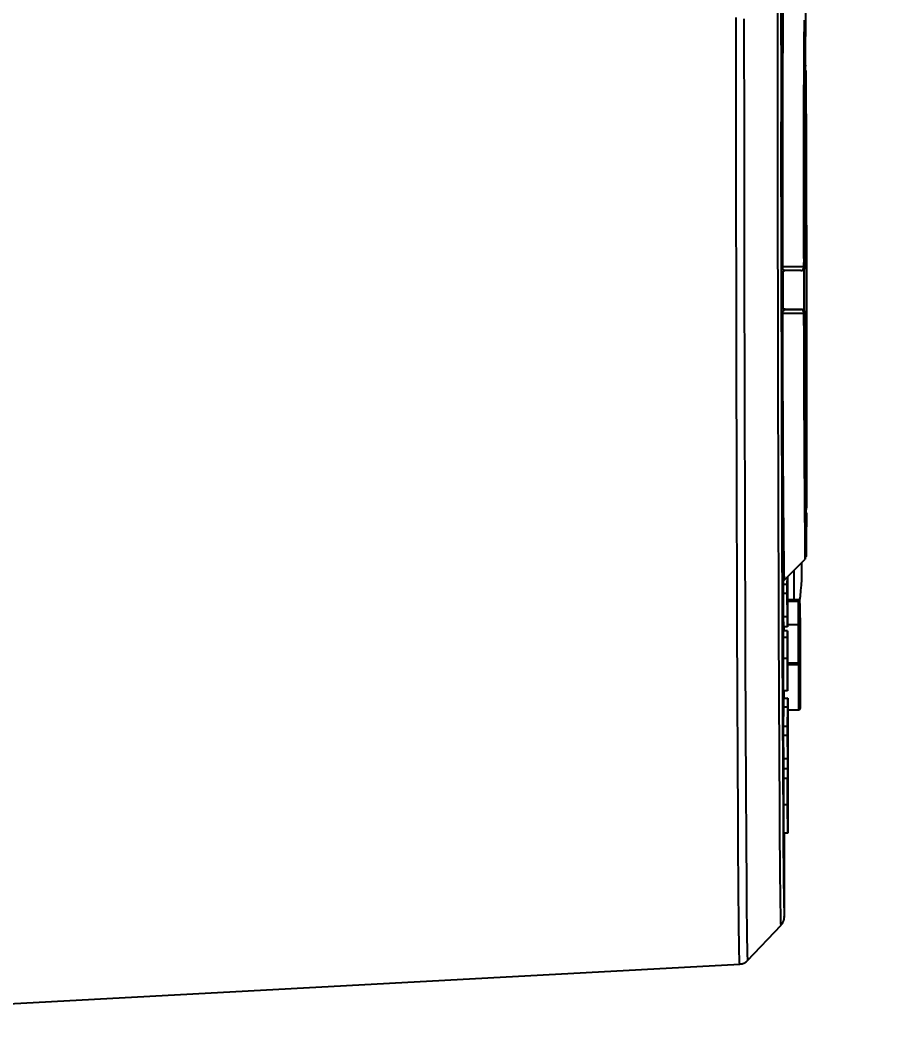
# Model space of a CAD drawing. Header units: millimetres. Extents: x 2320 to 4000, y 933 to 2121.
# Drawn here: x 3086.1 to 3197.6, y 1138 to 1267.5 of the extents above; entities that cross this region are included whole.
import ezdxf

# ---------------------------------------------------------------- set-up
doc = ezdxf.new("R2010")
doc.units = ezdxf.units.MM
doc.layers.add('AM_5', color=3, linetype='Continuous', lineweight=25)
doc.layers.add('标注', color=3, linetype='Continuous', lineweight=13)
doc.styles.add('SLDTEXTSTYLE1', font='txt.shx', dxfattribs={"width": 0.7, "bigfont": 'gbcbig.shx'})
doc.dimstyles.new('SLDDIMSTYLE12$0', dxfattribs={"dimtxt": 12, "dimasz": 10, "dimexe": 0, "dimexo": 0.0625, "dimgap": 0.875, "dimtad": 1, "dimdec": 1, "dimlfac": 1.8, "dimrnd": 1e-09, "dimzin": 12, "dimdsep": 46, "dimtxsty": 'SLDTEXTSTYLE1', "dimcen": 0.09, "dimdle": 8.16, "dimclrd": 3, "dimclre": 3, "dimadec": 0, "dimazin": 3, "dimtfac": 1, "dimtdec": 1, "dimtofl": 0, "dimtmove": 0, "dimatfit": 3, "dimfxl": 0, "dimfrac": 2, "dimtolj": 1, "dimlwd": 5, "dimlwe": 5, "dimarcsym": 0})

# ---------------------------------------------------------------- blocks, each defined once
blk = doc.blocks.new('*D63')
at = {"layer": 'Defpoints', "color": 0, "transparency": 16777216}
for p in [(3187.06, 1404.3), (3014.93, 1346.51), (3187.06, 1265.34)]:
    blk.add_point(p, dxfattribs=at)
at = {"layer": '标注', "color": 3, "lineweight": 5, "transparency": 16777216}
blk.add_line((3014.93, 1346.58), (3014.93, 1404.3), dxfattribs=at)
at = {"layer": '标注', "color": 3, "linetype": 'Continuous', "lineweight": 5, "transparency": 16777216}
for p, q in [((3024.93, 1404.3), (3177.06, 1404.3)), ((3187.06, 1265.4), (3187.06, 1404.3))]:
    blk.add_line(p, q, dxfattribs=at)
at = {"layer": '标注', "color": 3, "transparency": 16777216}
for points in [[(3024.93, 1405.97), (3024.93, 1402.64), (3014.93, 1404.3)], [(3177.06, 1405.97), (3177.06, 1402.64), (3187.06, 1404.3)]]:
    blk.add_solid(points, dxfattribs=at)
at = {"layer": '标注', "color": 0, "transparency": 16777216, "insert": (3097.22, 1410.18), "char_height": 10, "attachment_point": 5, "style": 'SLDTEXTSTYLE1'}
blk.add_mtext('\\A1;175', dxfattribs=at)
blk = doc.blocks.new('*D74')
at = {"layer": 'AM_5', "color": 3, "lineweight": 5, "transparency": 16777216}
blk.add_line((3187, 1264.72), (3187, 1404.18), dxfattribs=at)
at = {"layer": 'AM_5', "color": 3, "linetype": 'Continuous', "lineweight": 5, "transparency": 16777216}
for p, q in [((3197, 1404.18), (3357.99, 1404.18)), ((3367.99, 1267.23), (3367.99, 1404.18))]:
    blk.add_line(p, q, dxfattribs=at)
at = {"layer": 'AM_5', "color": 3, "transparency": 16777216}
for points in [[(3197, 1405.85), (3197, 1402.51), (3187, 1404.18)], [(3357.99, 1405.85), (3357.99, 1402.51), (3367.99, 1404.18)]]:
    blk.add_solid(points, dxfattribs=at)
at = {"layer": 'Defpoints', "color": 0, "transparency": 16777216}
for p in [(3367.99, 1404.18), (3367.99, 1267.17), (3187, 1264.66)]:
    blk.add_point(p, dxfattribs=at)
at = {"layer": 'AM_5', "color": 0, "transparency": 16777216, "insert": (3270.05, 1411.05), "char_height": 12, "attachment_point": 5, "style": 'SLDTEXTSTYLE1'}
blk.add_mtext('\\A1;195', dxfattribs=at)

msp = doc.modelspace()

# ---------------------------------------------------------------- linework, layer by layer
at = {"color": 7, "linetype": 'Continuous', "lineweight": 25}
for p, q in [((3187.011, 1261.737), (3187.011, 1263.978)), ((3187.011, 1261.737), (3186.994, 1261.611)), ((3187.033, 1260.985), (3187.032, 1258.744)), ((3186.759, 1235.862), (3186.758, 1236.366)), ((3186.907, 1235.832), (3186.915, 1235.835)), ((3183.921, 1234.832), (3183.902, 1234.824)), ((3184.126, 1235.242), (3184.278, 1235.354)), ((3186.595, 1235.368), (3186.604, 1235.371)), ((3183.909, 1230.824), (3183.928, 1230.832)), ((3184.428, 1230.332), (3184.41, 1230.325)), ((3186.425, 1230.334), (3184.428, 1230.332)), ((3186.416, 1230.331), (3186.425, 1230.334)), ((3186.773, 1228.263), (3186.769, 1229.8)), ((3186.925, 1229.835), (3186.917, 1229.832)), ((3187.121, 1207.054), (3187.129, 1204.816)), ((3187.093, 1204.173), (3187.11, 1204.047)), ((3187.118, 1201.809), (3187.11, 1204.047)), ((3184.23, 1195.517), (3186.933, 1198.229)), ((3186.933, 1198.229), (3186.93, 1198.233)), ((3184.147, 1194.971), (3184.168, 1197.443)), ((3184.647, 1194.972), (3184.656, 1195.944)), ((3184.67, 1195.902), (3184.667, 1195.647)), ((3184.667, 1195.647), (3184.673, 1192.28)), ((3184.677, 1195.966), (3184.678, 1195.255)), ((3184.084, 1195.163), (3184.083, 1195.164)), ((3184.647, 1194.972), (3184.147, 1194.971)), ((3184.149, 1193.827), (3184.147, 1194.971)), ((3184.649, 1193.827), (3184.647, 1194.972)), ((3184.665, 1195.477), (3184.653, 1194.112)), ((3184.67, 1192.487), (3184.665, 1195.477)), ((3184.677, 1195.255), (3184.668, 1195.255)), ((3184.678, 1195.255), (3184.677, 1195.255)), ((3184.18, 1190.818), (3184.149, 1193.827)), ((3184.649, 1193.827), (3184.149, 1193.827)), ((3184.68, 1190.819), (3184.649, 1193.827)), ((3184.653, 1194.112), (3184.67, 1192.487)), ((3186.082, 1193.026), (3184.672, 1193.023)), ((3184.672, 1193.02), (3186.081, 1193.022)), ((3186.081, 1192.769), (3184.672, 1192.767)), ((3184.683, 1192.623), (3184.672, 1192.623)), ((3184.681, 1192.622), (3184.672, 1192.622)), ((3184.673, 1192.28), (3184.676, 1192.038)), ((3184.681, 1192.622), (3184.683, 1192.623)), ((3184.683, 1192.623), (3184.688, 1189.533)), ((3186.081, 1193.022), (3186.082, 1193.026)), ((3184.68, 1190.819), (3184.18, 1190.818)), ((3186.292, 1190.648), (3186.285, 1185.132)), ((3186.292, 1190.648), (3186.293, 1190.648)), ((3186.293, 1190.648), (3186.294, 1190.365)), ((3184.687, 1189.533), (3184.187, 1189.532)), ((3184.238, 1189.002), (3184.237, 1189.532)), ((3184.688, 1189.533), (3184.687, 1189.533)), ((3184.688, 1189.842), (3186.084, 1189.844)), ((3186.077, 1184.912), (3186.084, 1189.844)), ((3186.284, 1189.703), (3186.277, 1184.771)), ((3186.295, 1190.223), (3186.291, 1187.678)), ((3186.292, 1190.365), (3186.294, 1190.365)), ((3186.292, 1190.223), (3186.295, 1190.223)), ((3184.16, 1188.148), (3184.166, 1188.151)), ((3184.66, 1188.149), (3184.16, 1188.148)), ((3184.666, 1188.152), (3184.166, 1188.151)), ((3184.175, 1189.002), (3184.176, 1189.002)), ((3184.176, 1188.151), (3184.175, 1189.002)), ((3184.675, 1189.002), (3184.175, 1189.002)), ((3184.676, 1189.003), (3184.176, 1189.002)), ((3184.66, 1188.149), (3184.666, 1188.152)), ((3184.666, 1188.152), (3184.667, 1187.466)), ((3184.675, 1189.002), (3184.676, 1189.003)), ((3184.68, 1186.04), (3184.675, 1189.002)), ((3184.682, 1188.295), (3184.69, 1188.299)), ((3184.69, 1188.299), (3184.692, 1187.718)), ((3184.686, 1186.924), (3184.685, 1186.923)), ((3184.692, 1187.718), (3184.691, 1187.173)), ((3186.29, 1187.254), (3186.287, 1184.708)), ((3186.288, 1187.678), (3186.291, 1187.678)), ((3186.288, 1187.254), (3186.29, 1187.254)), ((3186.29, 1187.254), (3186.304, 1184.496)), ((3186.291, 1187.678), (3186.304, 1184.92)), ((3186.31, 1187.042), (3186.302, 1181.526)), ((3186.308, 1187.466), (3186.304, 1184.92)), ((3186.307, 1187.042), (3186.31, 1187.042)), ((3186.308, 1187.466), (3186.31, 1187.183)), ((3186.308, 1187.466), (3186.308, 1187.466)), ((3186.308, 1187.183), (3186.31, 1187.183)), ((3184.664, 1185.473), (3184.164, 1185.472)), ((3184.681, 1186.04), (3184.68, 1186.04)), ((3184.697, 1184.909), (3186.077, 1184.912)), ((3186.077, 1184.658), (3184.697, 1184.656)), ((3186.285, 1184.991), (3186.286, 1184.708)), ((3186.286, 1184.708), (3186.287, 1184.708)), ((3186.304, 1184.496), (3186.3, 1181.95)), ((3186.302, 1184.92), (3186.304, 1184.92)), ((3186.305, 1179.043), (3186.312, 1183.976)), ((3186.3, 1181.809), (3186.302, 1181.526)), ((3186.302, 1181.526), (3186.302, 1181.526)), ((3184.687, 1181.295), (3184.187, 1181.294)), ((3184.203, 1180.34), (3184.204, 1180.34)), ((3184.703, 1180.34), (3184.203, 1180.34)), ((3184.704, 1180.341), (3184.204, 1180.34)), ((3184.253, 1180.34), (3184.252, 1181.294)), ((3184.703, 1180.34), (3184.704, 1180.341)), ((3184.704, 1180.341), (3184.71, 1177.007)), ((3184.179, 1176.724), (3184.2, 1179.195)), ((3184.7, 1179.196), (3184.2, 1179.195)), ((3184.679, 1176.724), (3184.7, 1179.196)), ((3184.706, 1178.875), (3186.105, 1178.877)), ((3184.707, 1178.84), (3186.106, 1178.843)), ((3184.701, 1177.654), (3184.699, 1177.4)), ((3184.181, 1175.579), (3184.179, 1176.724)), ((3184.679, 1176.724), (3184.179, 1176.724)), ((3184.681, 1175.58), (3184.679, 1176.724)), ((3184.697, 1177.23), (3184.685, 1175.865)), ((3184.702, 1174.239), (3184.697, 1177.23)), ((3184.699, 1177.4), (3184.704, 1174.032)), ((3184.708, 1177.007), (3184.699, 1177.007)), ((3184.71, 1177.007), (3184.708, 1177.007)), ((3184.681, 1175.58), (3184.181, 1175.579)), ((3184.211, 1172.571), (3184.181, 1175.579)), ((3184.711, 1172.572), (3184.681, 1175.58)), ((3184.685, 1175.865), (3184.702, 1174.239)), ((3184.714, 1174.375), (3184.704, 1174.375)), ((3184.713, 1174.374), (3184.704, 1174.374)), ((3184.704, 1174.032), (3184.707, 1173.791)), ((3184.713, 1174.374), (3184.714, 1174.375)), ((3184.714, 1174.375), (3184.723, 1169.292)), ((3184.711, 1172.572), (3184.211, 1172.571)), ((3184.718, 1171.295), (3184.218, 1171.294)), ((3184.699, 1170.042), (3184.199, 1170.041)), ((3184.714, 1169.245), (3184.716, 1169.877)), ((3184.723, 1169.292), (3184.719, 1168.317)), ((3184.711, 1167.835), (3184.711, 1167.835)), ((3184.719, 1168.317), (3184.717, 1167.704)), ((3184.696, 1166.63), (3184.196, 1166.629)), ((3184.203, 1163.017), (3184.196, 1166.629)), ((3184.703, 1163.017), (3184.696, 1166.63)), ((3184.714, 1165.243), (3184.713, 1166.059)), ((3184.715, 1166.035), (3184.717, 1165.243)), ((3184.727, 1166.095), (3184.728, 1166.096)), ((3184.728, 1166.096), (3184.734, 1163.03)), ((3184.701, 1165.237), (3184.714, 1165.243)), ((3184.717, 1165.243), (3184.724, 1165.247)), ((3184.724, 1165.247), (3184.717, 1165.247)), ((3184.726, 1163.875), (3184.707, 1163.867)), ((3184.703, 1163.017), (3184.203, 1163.017)), ((3184.3, 1152.954), (3184.283, 1163.017)), ((3184.704, 1163.018), (3184.703, 1163.017)), ((3184.734, 1163.03), (3184.732, 1163.03)), ((3179.543, 1146.637), (3183.858, 1151.201)), ((3027.293, 1137.982), (3178.533, 1146.169))]:
    msp.add_line(p, q, dxfattribs=at)
at = {"color": 7, "linetype": 'Continuous', "lineweight": 25, "flags": 128}
for points in [[(3183.84, 1271.574), (3183.841, 1266.761), (3183.843, 1261.797), (3183.846, 1256.704), (3183.85, 1251.505), (3183.856, 1246.224), (3183.863, 1240.883), (3183.871, 1235.506), (3183.88, 1230.118), (3183.891, 1224.742), (3183.902, 1219.403), (3183.915, 1214.124), (3183.928, 1208.928), (3183.942, 1203.84), (3183.958, 1198.882), (3183.973, 1194.075), (3183.99, 1189.441), (3184.007, 1185.002), (3184.025, 1180.776), (3184.043, 1176.783), (3184.062, 1173.039), (3184.081, 1169.563), (3184.1, 1166.37), (3184.119, 1163.473), (3184.139, 1160.887), (3184.158, 1158.621), (3184.177, 1156.687), (3184.196, 1155.092), (3184.215, 1153.845), (3184.233, 1152.95), (3184.251, 1152.412), (3184.265, 1152.237)], [(3183.896, 1235.879), (3183.891, 1239.491), (3183.887, 1243.04), (3183.885, 1246.495), (3183.884, 1249.823), (3183.884, 1252.992), (3183.886, 1255.974), (3183.888, 1258.741), (3183.892, 1261.266), (3183.897, 1263.527), (3183.904, 1265.501), (3183.911, 1267.172), (3183.919, 1268.522), (3183.928, 1269.54), (3183.939, 1270.216), (3183.949, 1270.544), (3183.961, 1270.521), (3183.973, 1270.146), (3183.985, 1269.424), (3183.998, 1268.361), (3184.011, 1266.967)], [(3183.858, 1151.201), (3183.858, 1151.201), (3183.841, 1151.361), (3183.824, 1151.872), (3183.805, 1152.73), (3183.787, 1153.932), (3183.768, 1155.473), (3183.749, 1157.346), (3183.73, 1159.543), (3183.711, 1162.055), (3183.692, 1164.872), (3183.673, 1167.98), (3183.654, 1171.366), (3183.635, 1175.017), (3183.617, 1178.916), (3183.599, 1183.047), (3183.582, 1187.392), (3183.565, 1191.932), (3183.549, 1196.648), (3183.534, 1201.519), (3183.519, 1206.525), (3183.506, 1211.645), (3183.493, 1216.855), (3183.481, 1222.135), (3183.47, 1227.461), (3183.46, 1232.81), (3183.452, 1238.159), (3183.444, 1243.486), (3183.438, 1248.768), (3183.433, 1253.982), (3183.429, 1259.105), (3183.426, 1264.116), (3183.425, 1268.993)], [(3178.533, 1146.169), (3178.533, 1146.169), (3178.515, 1146.35), (3178.497, 1146.886), (3178.478, 1147.774), (3178.459, 1149.011), (3178.439, 1150.592), (3178.42, 1152.511), (3178.4, 1154.759), (3178.38, 1157.328), (3178.36, 1160.206), (3178.34, 1163.383), (3178.321, 1166.845), (3178.301, 1170.577), (3178.282, 1174.565), (3178.264, 1178.792), (3178.246, 1183.241), (3178.228, 1187.893), (3178.211, 1192.731), (3178.195, 1197.732), (3178.18, 1202.878), (3178.165, 1208.148), (3178.151, 1213.518), (3178.139, 1218.968), (3178.127, 1224.476), (3178.116, 1230.017), (3178.107, 1235.571), (3178.098, 1241.114), (3178.091, 1246.623), (3178.085, 1252.076), (3178.08, 1257.45), (3178.076, 1262.723), (3178.074, 1267.875)], [(3179.085, 1267.689), (3179.088, 1262.565), (3179.091, 1257.32), (3179.096, 1251.974), (3179.102, 1246.551), (3179.109, 1241.071), (3179.118, 1235.558), (3179.127, 1230.035), (3179.138, 1224.522), (3179.149, 1219.045), (3179.162, 1213.624), (3179.176, 1208.282), (3179.19, 1203.041), (3179.205, 1197.923), (3179.222, 1192.948), (3179.238, 1188.137), (3179.256, 1183.509), (3179.274, 1179.084), (3179.292, 1174.88), (3179.311, 1170.913), (3179.33, 1167.201), (3179.35, 1163.758), (3179.37, 1160.598), (3179.389, 1157.735), (3179.409, 1155.18), (3179.429, 1152.944), (3179.449, 1151.036), (3179.468, 1149.463), (3179.487, 1148.232), (3179.506, 1147.349), (3179.524, 1146.816), (3179.541, 1146.637), (3179.543, 1146.637)], [(3187.011, 1263.978), (3186.998, 1265.339), (3186.985, 1266.331), (3186.973, 1266.942), (3186.961, 1267.167), (3186.95, 1267.002), (3186.939, 1266.45), (3186.93, 1265.516), (3186.921, 1264.212), (3186.914, 1262.552), (3186.908, 1260.555), (3186.903, 1258.243), (3186.899, 1255.643), (3186.897, 1252.785), (3186.896, 1249.7), (3186.897, 1246.425), (3186.899, 1242.995), (3186.902, 1239.451), (3186.907, 1235.832)], [(3187.129, 1204.816), (3187.134, 1207.073), (3187.138, 1209.624), (3187.141, 1212.438), (3187.142, 1215.485), (3187.142, 1218.729), (3187.14, 1222.134), (3187.137, 1225.661), (3187.132, 1229.27), (3187.127, 1232.919), (3187.12, 1236.568), (3187.112, 1240.176), (3187.103, 1243.7), (3187.093, 1247.102), (3187.082, 1250.341), (3187.07, 1253.383), (3187.058, 1256.191), (3187.045, 1258.735), (3187.033, 1260.985)], [(3187.032, 1258.744), (3187.044, 1256.66), (3187.056, 1254.311), (3187.067, 1251.722), (3187.078, 1248.921), (3187.087, 1245.942), (3187.097, 1242.816), (3187.105, 1239.578), (3187.112, 1236.266), (3187.119, 1232.916), (3187.124, 1229.565), (3187.128, 1226.252), (3187.131, 1223.012), (3187.132, 1219.883), (3187.133, 1216.899), (3187.132, 1214.094), (3187.129, 1211.5), (3187.126, 1209.144), (3187.121, 1207.054)], [(3184.043, 1235.851), (3185.564, 1235.857), (3186.759, 1235.862)], [(3183.928, 1230.826), (3183.928, 1230.976), (3183.927, 1231.594), (3183.926, 1232.213), (3183.925, 1232.832), (3183.924, 1233.451), (3183.923, 1234.07), (3183.922, 1234.688), (3183.921, 1235.305)], [(3184.117, 1230.44), (3184.116, 1231.207), (3184.11, 1234.61), (3184.109, 1235.226)], [(3186.407, 1235.331), (3185.284, 1235.327), (3184.401, 1235.325)], [(3186.833, 1230.013), (3186.829, 1232.915), (3186.824, 1235.553)], [(3186.769, 1229.8), (3185.249, 1229.797), (3184.054, 1229.794)], [(3184.41, 1230.325), (3185.533, 1230.328), (3186.416, 1230.331)], [(3186.917, 1229.832), (3186.925, 1226.214), (3186.934, 1222.672), (3186.944, 1219.245), (3186.954, 1215.974), (3186.966, 1212.895), (3186.978, 1210.042), (3186.99, 1207.449), (3187.003, 1205.144), (3187.016, 1203.155), (3187.029, 1201.503), (3187.042, 1200.207), (3187.055, 1199.283), (3187.067, 1198.74), (3187.079, 1198.585), (3187.09, 1198.819), (3187.1, 1199.44), (3187.11, 1200.44), (3187.118, 1201.809)], [(3187.11, 1204.047), (3187.103, 1202.811), (3187.094, 1201.912), (3187.093, 1201.862)], [(3186.293, 1190.648), (3186.293, 1190.66), (3186.293, 1190.669), (3186.293, 1190.675), (3186.293, 1190.677), (3186.293, 1190.675), (3186.293, 1190.669), (3186.293, 1190.66), (3186.292, 1190.648)], [(3186.308, 1187.466), (3186.308, 1187.478), (3186.308, 1187.487), (3186.308, 1187.493), (3186.308, 1187.495), (3186.308, 1187.493), (3186.308, 1187.487), (3186.308, 1187.478), (3186.308, 1187.466)], [(3186.277, 1184.771), (3186.274, 1184.749), (3186.262, 1184.728), (3186.244, 1184.708), (3186.219, 1184.691), (3186.188, 1184.677), (3186.154, 1184.667), (3186.116, 1184.661), (3186.077, 1184.658)], [(3186.286, 1184.708), (3186.286, 1184.696), (3186.286, 1184.686), (3186.286, 1184.681), (3186.287, 1184.679), (3186.287, 1184.681), (3186.287, 1184.686), (3186.287, 1184.696), (3186.287, 1184.708)], [(3186.315, 1184.748), (3186.317, 1184.757), (3186.321, 1184.796)], [(3186.315, 1184.75), (3186.317, 1184.759), (3186.321, 1184.796)], [(3186.318, 1184.912), (3186.318, 1184.913), (3186.319, 1184.882), (3186.321, 1184.796)], [(3186.302, 1181.526), (3186.302, 1181.514), (3186.302, 1181.504), (3186.302, 1181.499), (3186.302, 1181.497), (3186.302, 1181.499), (3186.302, 1181.504), (3186.302, 1181.514), (3186.302, 1181.526)], [(3184.265, 1152.237), (3184.268, 1152.234), (3184.284, 1152.414), (3184.3, 1152.954)]]:
    msp.add_lwpolyline(points, dxfattribs=at)
at = {"color": 7, "linetype": 'Continuous', "lineweight": 25}
for centre, radius, start, end in [((5953.113, 1248.335), 2769.098, 179.547097, 180.258305), ((5422.818, 1248.101), 2236.091, 179.502437, 180.300687), ((5402.52, 1246.391), 2215.63, 179.529309, 180.272985), ((3182.692, 1264.126), 4.298, 357.5452, 6.23459), ((2935.723, 1259.985), 251.294, 0.39955, 0.90225), ((3186.83, 1260.958), 0.204, 7.61896, 62.28189), ((3186.533, 1260.984), 0.5, 0.35633, 38.11251), ((3184.025, 1236.156), 0.305, 245.02419, 273.52047), ((3186.311, 1235.776), 0.456, 282.18371, 10.8145), ((3186.407, 1235.831), 0.5, 270.09857, 0.09888), ((3186.777, 1235.576), 0.287, 63.19188, 93.66199), ((3184.402, 1234.825), 0.5, 90.09857, 180.09888), ((3184.409, 1230.825), 0.5, 180.09864, 270.09834), ((5778.953, 1225.721), 2595.05, 179.910713, 180.674669), ((3184.036, 1229.497), 0.297, 86.61725, 115.90438), ((5554.303, 1224.85), 2370.254, 179.880493, 180.709083), ((3186.32, 1229.884), 0.457, 349.43053, 77.87658), ((3186.417, 1229.831), 0.5, 0.09864, 90.09834), ((3186.787, 1230.08), 0.28, 266.48606, 297.72202), ((5396.377, 1226.912), 2209.454, 179.924204, 180.667867), ((5720.945, 1226.569), 2534.173, 179.961707, 180.640675), ((3186.926, 1204.842), 0.205, 297.93947, 352.6439), ((3186.629, 1204.815), 0.5, 321.98455, 359.84206), ((3119.803, 1200.629), 67.172, 357.95233, 0.58995), ((3182.439, 1201.643), 4.659, 354.03002, 2.69916), ((3098.378, 1198.032), 85.754, 358.08312, 0.52304), ((3162.034, 1196.652), 24.5, 349.14935, 2.69032), ((5135.68, 1199.948), 1950.196, 180.09313, 180.203408), ((5154.796, 1199.998), 1969.308, 180.093574, 180.202875), ((3208.939, 1192.882), 22.858, 179.64804, 180.28338), ((3186.082, 1192.822), 0.2, 0.11705, 90.10991), ((3186.127, 1192.998), 0.234, 258.66718, 311.42285), ((2395.298, 1190.601), 790.786, 359.94516, 0.157059), ((2342.78, 1190.511), 843.505, 359.94516, 0.157059), ((2584.754, 1185.884), 601.568, 359.896412, 0.660921), ((3186.109, 1189.667), 0.179, 11.69361, 98.09412), ((3159.958, 1190.249), 26.336, 359.94466, 0.25233), ((3159.974, 1187.067), 26.336, 359.94466, 0.25233), ((3186.102, 1184.734), 0.179, 11.69361, 98.09412), ((3240.353, 1184.862), 54.276, 179.94747, 180.21494), ((5559.278, 1193.31), 2373.217, 180.208878, 180.348456), ((5537.402, 1193.342), 2351.141, 180.208878, 180.348456), ((3212.621, 1185.107), 26.336, 179.94466, 180.25233), ((3235.575, 1184.168), 49.263, 179.1351, 180.2239), ((3212.636, 1181.925), 26.336, 179.94466, 180.25233), ((3186.121, 1179.062), 0.186, 265.27935, 354.11296), ((3187.131, 1178.872), 1.026, 179.73008, 181.64408), ((3186.105, 1179.043), 0.2, 270.09849, 359.91832), ((3182.8, 1152.952), 1.5, 358.75998, 0.09872)]:
    msp.add_arc(centre, radius, start, end, dxfattribs=at)
for points, knots in [([(3183.902, 1234.824), (3183.901, 1234.835), (3183.9, 1234.858), (3183.899, 1235.049), (3183.897, 1235.329), (3183.896, 1235.631), (3183.896, 1235.797), (3183.896, 1235.879)], [0, 0, 0, 0, 0.2502314, 0.5000296, 0.7491734, 0.874662, 1, 1, 1, 1]), ([(3184.401, 1235.325), (3184.36, 1235.33), (3184.28, 1235.34), (3184.183, 1235.417), (3184.116, 1235.516), (3184.075, 1235.608), (3184.051, 1235.704), (3184.042, 1235.788), (3184.043, 1235.83), (3184.043, 1235.851)], [0, 0, 0, 0, 0.28654563, 0.56106869, 0.68919014, 0.8054766, 0.90650496, 0.95317639, 1, 1, 1, 1]), ([(3186.628, 1235.382), (3186.668, 1235.405), (3186.755, 1235.455), (3186.84, 1235.561), (3186.902, 1235.69), (3186.91, 1235.781), (3186.915, 1235.835)], [0, 0, 0, 0, 0.2335598, 0.4987543, 0.7053199, 1, 1, 1, 1]), ([(3184.032, 1235.146), (3184.057, 1235.174), (3184.107, 1235.23), (3184.17, 1235.263), (3184.201, 1235.28)], [0, 0, 0, 0, 0.5004437, 1, 1, 1, 1]), ([(3183.906, 1229.765), (3183.906, 1229.847), (3183.906, 1230.013), (3183.906, 1230.316), (3183.906, 1230.597), (3183.907, 1230.789), (3183.908, 1230.812), (3183.909, 1230.824)], [0, 0, 0, 0, 0.1253862, 0.2510607, 0.5003133, 0.7501156, 1, 1, 1, 1]), ([(3184.428, 1230.332), (3184.357, 1230.341), (3184.25, 1230.353), (3184.119, 1230.432), (3184.065, 1230.49), (3184.04, 1230.517)], [0, 0, 0, 0, 0.4990701, 0.7628027, 1, 1, 1, 1]), ([(3184.054, 1229.794), (3184.053, 1229.815), (3184.053, 1229.858), (3184.061, 1229.942), (3184.085, 1230.038), (3184.125, 1230.13), (3184.192, 1230.23), (3184.288, 1230.308), (3184.369, 1230.319), (3184.41, 1230.325)], [0, 0, 0, 0, 0.0469095, 0.0936327, 0.1947106, 0.3110168, 0.4391204, 0.7135016, 1, 1, 1, 1]), ([(3186.636, 1230.288), (3186.605, 1230.3), (3186.537, 1230.328), (3186.465, 1230.332), (3186.425, 1230.334)], [0, 0, 0, 0, 0.4553313, 1, 1, 1, 1]), ([(3186.925, 1229.835), (3186.92, 1229.889), (3186.912, 1229.98), (3186.85, 1230.109), (3186.764, 1230.215), (3186.677, 1230.265), (3186.636, 1230.288)], [0, 0, 0, 0, 0.2946467, 0.5012456, 0.7664226, 1, 1, 1, 1]), ([(3184.13, 1205.778), (3184.126, 1205.778), (3184.119, 1205.778), (3184.108, 1205.772), (3184.107, 1205.763), (3184.106, 1205.758)], [0, 0, 0, 0, 0.2172611, 0.4477367, 1, 1, 1, 1]), ([(3184.677, 1195.255), (3184.677, 1195.372), (3184.676, 1195.605), (3184.675, 1195.885), (3184.675, 1195.957), (3184.675, 1195.963)], [0, 0, 0, 0, 0.4795717, 0.9562726, 1, 1, 1, 1]), ([(3184.676, 1192.038), (3184.676, 1191.949), (3184.678, 1191.789), (3184.68, 1191.744), (3184.68, 1191.725)], [0, 0, 0, 0, 0.5603886, 1, 1, 1, 1]), ([(3184.68, 1191.725), (3184.681, 1191.733), (3184.682, 1191.748), (3184.682, 1192.084), (3184.682, 1192.418), (3184.681, 1192.622)], [0, 0, 0, 0, 0.2808814, 0.5588569, 1, 1, 1, 1]), ([(3184.187, 1189.532), (3184.186, 1189.722), (3184.185, 1190.103), (3184.183, 1190.51), (3184.181, 1190.701), (3184.18, 1190.818)], [0, 0, 0, 0, 0.277759, 0.5582123, 1, 1, 1, 1]), ([(3184.687, 1189.533), (3184.686, 1189.723), (3184.685, 1190.104), (3184.683, 1190.511), (3184.681, 1190.702), (3184.68, 1190.819)], [0, 0, 0, 0, 0.277759, 0.5582123, 1, 1, 1, 1]), ([(3184.164, 1185.472), (3184.163, 1185.978), (3184.161, 1186.881), (3184.16, 1187.761), (3184.16, 1188.148)], [0, 0, 0, 0, 0.5599154, 1, 1, 1, 1]), ([(3184.664, 1185.473), (3184.663, 1185.979), (3184.661, 1186.882), (3184.66, 1187.762), (3184.66, 1188.149)], [0, 0, 0, 0, 0.5599154, 1, 1, 1, 1]), ([(3184.676, 1189.003), (3184.676, 1188.891), (3184.677, 1188.668), (3184.678, 1188.419), (3184.68, 1188.29), (3184.681, 1188.293), (3184.682, 1188.295)], [0, 0, 0, 0, 0.1867494, 0.3723338, 0.5591229, 1, 1, 1, 1]), ([(3184.667, 1187.466), (3184.667, 1187.376), (3184.666, 1187.197), (3184.664, 1186.697), (3184.665, 1186.025), (3184.666, 1185.599), (3184.666, 1185.386)], [0, 0, 0, 0, 0.2807684, 0.5596325, 0.7793612, 1, 1, 1, 1]), ([(3184.685, 1186.923), (3184.684, 1186.92), (3184.683, 1186.913), (3184.681, 1186.852), (3184.681, 1186.484), (3184.681, 1186.189), (3184.681, 1186.04)], [0, 0, 0, 0, 0.2814958, 0.5616084, 0.7793283, 1, 1, 1, 1]), ([(3184.694, 1185.256), (3184.693, 1185.497), (3184.692, 1185.978), (3184.69, 1186.606), (3184.688, 1186.895), (3184.687, 1186.914), (3184.686, 1186.924)], [0, 0, 0, 0, 0.2811486, 0.5595012, 0.7791204, 1, 1, 1, 1]), ([(3184.691, 1187.173), (3184.692, 1186.792), (3184.694, 1186.111), (3184.696, 1185.34), (3184.696, 1185)], [0, 0, 0, 0, 0.559112, 1, 1, 1, 1]), ([(3184.187, 1181.294), (3184.185, 1181.338), (3184.18, 1181.424), (3184.173, 1182.322), (3184.167, 1183.821), (3184.165, 1184.921), (3184.164, 1185.472)], [0, 0, 0, 0, 0.2808621, 0.5603944, 0.779988, 1, 1, 1, 1]), ([(3184.687, 1181.295), (3184.685, 1181.338), (3184.68, 1181.425), (3184.673, 1182.322), (3184.667, 1183.821), (3184.665, 1184.922), (3184.664, 1185.473)], [0, 0, 0, 0, 0.2808621, 0.5603944, 0.779988, 1, 1, 1, 1]), ([(3184.666, 1185.386), (3184.666, 1185.151), (3184.667, 1184.68), (3184.67, 1183.852), (3184.675, 1183.199), (3184.68, 1182.851), (3184.683, 1182.82), (3184.684, 1182.804)], [0, 0, 0, 0, 0.1250099, 0.2499863, 0.4986889, 0.7491401, 1, 1, 1, 1]), ([(3184.684, 1182.804), (3184.686, 1182.819), (3184.688, 1182.847), (3184.692, 1183.129), (3184.695, 1183.72), (3184.695, 1184.548), (3184.694, 1185.02), (3184.694, 1185.256)], [0, 0, 0, 0, 0.2509733, 0.5016441, 0.7501459, 0.874991, 1, 1, 1, 1]), ([(3184.696, 1185), (3184.697, 1184.402), (3184.698, 1183.505), (3184.698, 1182.529), (3184.696, 1181.813), (3184.692, 1181.361), (3184.689, 1181.317), (3184.687, 1181.295)], [0, 0, 0, 0, 0.2489102, 0.3740533, 0.4992899, 0.7492242, 1, 1, 1, 1]), ([(3184.2, 1179.195), (3184.201, 1179.296), (3184.202, 1179.438), (3184.203, 1179.907), (3184.203, 1180.195), (3184.203, 1180.34)], [0, 0, 0, 0, 0.5606419, 0.7798878, 1, 1, 1, 1]), ([(3184.7, 1179.196), (3184.701, 1179.297), (3184.702, 1179.438), (3184.703, 1179.908), (3184.703, 1180.196), (3184.703, 1180.34)], [0, 0, 0, 0, 0.5606419, 0.7798878, 1, 1, 1, 1]), ([(3184.704, 1177.896), (3184.704, 1177.872), (3184.703, 1177.83), (3184.701, 1177.708), (3184.701, 1177.654)], [0, 0, 0, 0, 0.559614, 1, 1, 1, 1]), ([(3184.708, 1177.007), (3184.708, 1177.127), (3184.708, 1177.366), (3184.707, 1177.697), (3184.705, 1177.883), (3184.705, 1177.891), (3184.704, 1177.896)], [0, 0, 0, 0, 0.2811955, 0.5607077, 0.7796524, 1, 1, 1, 1]), ([(3184.707, 1173.791), (3184.708, 1173.701), (3184.71, 1173.541), (3184.711, 1173.497), (3184.712, 1173.477)], [0, 0, 0, 0, 0.5603886, 1, 1, 1, 1]), ([(3184.712, 1173.477), (3184.712, 1173.485), (3184.713, 1173.5), (3184.714, 1173.837), (3184.713, 1174.17), (3184.713, 1174.374)], [0, 0, 0, 0, 0.28088141, 0.55885689, 1, 1, 1, 1]), ([(3184.218, 1171.294), (3184.218, 1171.482), (3184.217, 1171.859), (3184.214, 1172.264), (3184.212, 1172.454), (3184.211, 1172.571)], [0, 0, 0, 0, 0.2779893, 0.5583685, 1, 1, 1, 1]), ([(3184.718, 1171.295), (3184.718, 1171.483), (3184.717, 1171.86), (3184.714, 1172.265), (3184.712, 1172.455), (3184.711, 1172.572)], [0, 0, 0, 0, 0.2779893, 0.5583685, 1, 1, 1, 1]), ([(3184.217, 1170.041), (3184.217, 1170.175), (3184.218, 1170.381), (3184.219, 1170.846), (3184.218, 1171.145), (3184.218, 1171.294)], [0, 0, 0, 0, 0.4844653, 0.7419878, 1, 1, 1, 1]), ([(3184.716, 1169.877), (3184.717, 1170.038), (3184.718, 1170.28), (3184.719, 1170.784), (3184.718, 1171.125), (3184.718, 1171.295)], [0, 0, 0, 0, 0.5008588, 0.7500558, 1, 1, 1, 1]), ([(3184.196, 1166.629), (3184.196, 1167.033), (3184.195, 1167.839), (3184.194, 1168.83), (3184.194, 1169.481), (3184.195, 1169.954), (3184.197, 1170.006), (3184.199, 1170.041)], [0, 0, 0, 0, 0.2507387, 0.5006348, 0.6258254, 0.7509246, 1, 1, 1, 1]), ([(3184.696, 1166.63), (3184.696, 1167.034), (3184.695, 1167.838), (3184.694, 1168.827), (3184.694, 1169.479), (3184.695, 1169.821), (3184.697, 1170.005), (3184.698, 1170.029), (3184.699, 1170.042)], [0, 0, 0, 0, 0.2506607, 0.49794369, 0.62505009, 0.74850346, 0.86304556, 1, 1, 1, 1]), ([(3184.699, 1170.042), (3184.7, 1170.012), (3184.702, 1169.954), (3184.705, 1169.479), (3184.708, 1168.744), (3184.71, 1168.156), (3184.711, 1167.835)], [0, 0, 0, 0, 0.25974729, 0.49885509, 0.72623824, 1, 1, 1, 1]), ([(3184.702, 1168.533), (3184.701, 1168.514), (3184.7, 1168.486), (3184.698, 1168.239), (3184.698, 1167.95), (3184.698, 1167.581), (3184.698, 1167.028), (3184.699, 1166.586), (3184.699, 1166.294)], [0, 0, 0, 0, 0.2489128, 0.3771277, 0.4994141, 0.6203197, 0.749749, 1, 1, 1, 1]), ([(3184.713, 1166.059), (3184.712, 1166.381), (3184.712, 1166.865), (3184.71, 1167.48), (3184.708, 1167.883), (3184.707, 1168.201), (3184.704, 1168.484), (3184.703, 1168.513), (3184.702, 1168.533)], [0, 0, 0, 0, 0.2508102, 0.3774947, 0.5007393, 0.621995, 0.7507204, 1, 1, 1, 1]), ([(3184.711, 1167.835), (3184.711, 1167.996), (3184.711, 1168.31), (3184.712, 1168.821), (3184.713, 1169.074), (3184.714, 1169.245)], [0, 0, 0, 0, 0.254228, 0.4964433, 1, 1, 1, 1]), ([(3184.717, 1167.704), (3184.716, 1167.528), (3184.715, 1167.307), (3184.714, 1166.882), (3184.714, 1166.521), (3184.715, 1166.23), (3184.715, 1166.035)], [0, 0, 0, 0, 0.5004629, 0.6280323, 0.7495371, 1, 1, 1, 1]), ([(3184.699, 1166.294), (3184.7, 1166.118), (3184.7, 1165.765), (3184.701, 1165.413), (3184.701, 1165.237)], [0, 0, 0, 0, 0.5000661, 1, 1, 1, 1]), ([(3184.724, 1165.247), (3184.725, 1165.239), (3184.726, 1165.23), (3184.727, 1165.384), (3184.727, 1165.479), (3184.728, 1165.711), (3184.727, 1165.942), (3184.727, 1166.095)], [0, 0, 0, 0, 0.50044501, 0.56652681, 0.62576581, 0.75032225, 1, 1, 1, 1]), ([(3184.707, 1163.867), (3184.707, 1163.865), (3184.706, 1163.861), (3184.704, 1163.825), (3184.704, 1163.669), (3184.704, 1163.404), (3184.704, 1163.173), (3184.704, 1163.018)], [0, 0, 0, 0, 0.2497875, 0.4986891, 0.623422, 0.7479725, 1, 1, 1, 1]), ([(3184.732, 1163.03), (3184.732, 1163.183), (3184.731, 1163.414), (3184.73, 1163.682), (3184.729, 1163.911), (3184.727, 1163.891), (3184.726, 1163.875)], [0, 0, 0, 0, 0.25077927, 0.37643473, 0.50023154, 1, 1, 1, 1]), ([(3183.865, 1151.22), (3183.918, 1151.278), (3184.039, 1151.41), (3184.142, 1151.62), (3184.206, 1151.793), (3184.241, 1151.931), (3184.261, 1152.05), (3184.272, 1152.158), (3184.284, 1152.33), (3184.292, 1152.568), (3184.298, 1152.849), (3184.3, 1152.919)], [0, 0, 0, 0, 0.0230388, 0.0518609, 0.0772407, 0.1069632, 0.156677, 0.2451322, 0.4110496, 0.8513138, 1, 1, 1, 1]), ([(3178.534, 1146.194), (3178.639, 1146.197), (3178.906, 1146.202), (3179.266, 1146.39), (3179.526, 1146.598), (3179.611, 1146.722), (3179.629, 1146.748)], [0, 0, 0, 0, 0.2388697, 0.6104682, 0.9186956, 1, 1, 1, 1])]:
    msp.add_open_spline(points, degree=3, knots=knots, dxfattribs=at)
for points in [[(3183.921, 1234.832), (3183.926, 1234.889), (3183.936, 1235.003), (3184, 1235.099), (3184.032, 1235.146)], [(3184.04, 1230.517), (3184.008, 1230.565), (3183.943, 1230.66), (3183.933, 1230.774), (3183.928, 1230.832)]]:
    msp.add_open_spline(points, degree=3, dxfattribs=at)

# ---------------------------------------------------------------- dimensions: what is measured, and where the dimension line sits
at = {"layer": 'AM_5'}
dim = msp.add_linear_dim(base=(3367.989, 1404.18), p1=(3187.005, 1264.659), p2=(3367.989, 1267.167), text='195', dimstyle='SLDDIMSTYLE12$0', override={"dimlfac": 1}, dxfattribs=at)
dim.commit()
dim.dimension.update_dxf_attribs({"geometry": '*D74', "text_midpoint": (3270.054, 1404.18), "dimtype": 160})
at = {"layer": '标注'}
dim = msp.add_linear_dim(base=(3187.057, 1404.302), p1=(3014.934, 1346.515), p2=(3187.057, 1265.339), text='175', dimstyle='SLDDIMSTYLE12$0', override={"dimtxt": 10, "dimtdec": 3, "dimtzin": 0}, dxfattribs=at)
dim.commit()
dim.dimension.update_dxf_attribs({"geometry": '*D63', "text_midpoint": (3097.222, 1404.302), "dimtype": 160})

doc.saveas('drawing.dxf')
